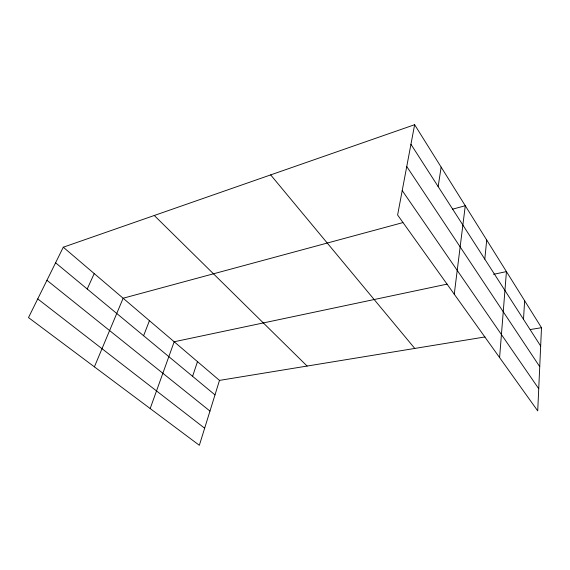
<?xml version="1.0" encoding="UTF-8"?>
<svg xmlns="http://www.w3.org/2000/svg" width="570" height="570" viewBox="0 0 570 570"><rect width="100%" height="100%" fill="white"/><g stroke="black" fill="none" stroke-linecap="round" stroke-linejoin="round"><path stroke-width="0.85" d="M414.632 124.702L541.5 327.7L537.724 410.892L397.611 215.011L414.632 124.702L63.291 247.209L28.5 317.59L199.35 445.298L219.486 380.397L484.992 336.948M523.502 319.335L524.642 300.732M499.591 357.582L506.438 271.598L493.542 274.327M484.799 259.143L486.716 240.041M454.254 294.198L465.277 205.734L452.445 209.204M438.152 186.597L441.144 167.124M192.589 376.328L197.491 361.637M150.181 408.548L174.178 341.765L447.072 284.138M143.604 335.737L149.44 320.668M94.406 366.852L123.134 298.231L402.905 222.599M87.217 289.004L94.221 273.579M530.228 329.546L541.5 327.7M37.734 298.908L204.651 428.213M46.939 280.283L209.967 411.077M55.589 262.791L214.99 394.896M63.291 247.209L219.486 380.397M154.27 215.481L307.109 366.054M270.665 174.897L414.775 348.441M402.221 190.558L538.728 388.712M406.752 166.533L539.733 366.674M410.949 144.281L540.666 346.033"/></g></svg>
